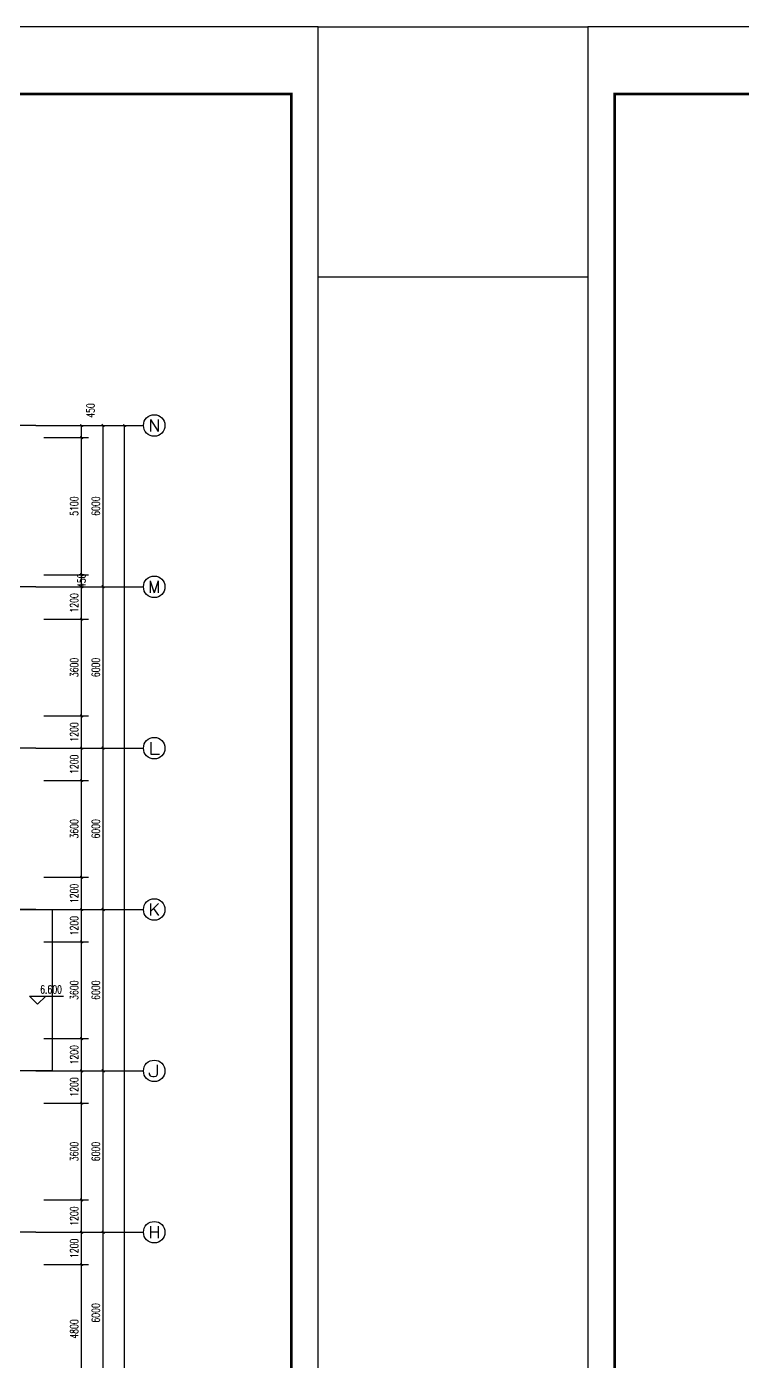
# Model space of a CAD drawing. Extents: x 683431 to 951238, y -788560 to -543702.
# Drawn here: x 801525 to 828146, y -664378 to -614750 of the extents above; entities that cross this region are included whole.
import ezdxf
from ezdxf.enums import TextEntityAlignment as Align

# ---------------------------------------------------------------- set-up
doc = ezdxf.new("R2010")
doc.units = 0
doc.header["$LTSCALE"] = 1000
doc.header["$MEASUREMENT"] = 0
doc.linetypes.add('DOTE', pattern=[2.42, 2, -0.2, 0.02, -0.2])
for name, color, linetype in [('AXIS', 3, 'Continuous'), ('AXIS_TEXT', 7, 'Continuous'), ('DIM_ELEV', 3, 'Continuous'), ('DOTE', 1, 'Continuous'), ('PUB_TEXT', 3, 'Continuous'), ('PUB_TITLE', 4, 'Continuous'), ('RAIL', 163, 'Continuous')]:
    doc.layers.add(name, color=color, linetype=linetype)
doc.styles.add('_TCH_AXIS', font='COMPLEX', dxfattribs={"bigfont": 'GBCBIG'})
doc.styles.add('_TCH_DIM', font='SIMPLEX', dxfattribs={"bigfont": 'GBCBIG'})
doc.styles.add('_TCH_DIM_T3', font='SIMPLEX', dxfattribs={"width": 0.705882, "bigfont": 'GBCBIG'})
doc.styles.add('COMPLEX', font='COMPLEX')
doc.dimstyles.new('_TCH_ARCH&&100', dxfattribs={"dimtxt": 297.5, "dimasz": 100, "dimexe": 250, "dimexo": 300, "dimgap": 126.25, "dimtad": 1, "dimdec": 0, "dimzin": 0, "dimdsep": 46, "dimtxsty": '_TCH_DIM_T3', "dimblk": 'ARCHTICK', "dimcen": 0.09, "dimazin": 2, "dimtfac": 1, "dimtdec": 0, "dimtix": 1, "dimtmove": 2, "dimatfit": 3, "dimfxl": 0, "dimtolj": 1, "dimtzin": 0, "dimarcsym": 0})

# ---------------------------------------------------------------- blocks, each defined once
blk = doc.blocks.new('_ArchTick')
at = {"color": 0, "linetype": 'ByBlock', "const_width": 0.4}
blk.add_lwpolyline([(-0.5, -0.5), (0.5, 0.5)], dxfattribs=at)
blk = doc.blocks.new('*D318')
at = {"layer": 'AXIS', "color": 0, "lineweight": -2}
for p, q in [((802169, -660778), (803819, -660778)), ((803569, -665578), (803569, -660778)), ((802169, -665578), (803819, -665578))]:
    blk.add_line(p, q, dxfattribs=at)
at = {"layer": 'Defpoints', "color": 0}
for p in [(801869, -660778), (803569, -660778), (801869, -665578)]:
    blk.add_point(p, dxfattribs=at)
at = {"layer": 'AXIS', "color": 0, "lineweight": -2, "xscale": 100, "yscale": 100, "zscale": 100}
for p, rotation in [((803569, -660778), 90), ((803569, -665578), 270)]:
    blk.add_blockref('_ArchTick', p, dxfattribs=dict(at, rotation=rotation))
at = {"layer": 'AXIS', "color": 0, "insert": (803294, -663178), "char_height": 297.5, "attachment_point": 5, "rotation": 90, "style": '_TCH_DIM_T3'}
blk.add_mtext('\\A1;4800', dxfattribs=at)
blk = doc.blocks.new('*D319')
at = {"layer": 'AXIS', "color": 0, "lineweight": -2}
for p, q in [((802169, -659578), (803819, -659578)), ((803569, -660778), (803569, -659578)), ((802169, -660778), (803819, -660778))]:
    blk.add_line(p, q, dxfattribs=at)
at = {"layer": 'Defpoints', "color": 0}
for p in [(801869, -659578), (803569, -659578), (801869, -660778)]:
    blk.add_point(p, dxfattribs=at)
at = {"layer": 'AXIS', "color": 0, "lineweight": -2, "xscale": 100, "yscale": 100, "zscale": 100}
for p, rotation in [((803569, -659578), 90), ((803569, -660778), 270)]:
    blk.add_blockref('_ArchTick', p, dxfattribs=dict(at, rotation=rotation))
at = {"layer": 'AXIS', "color": 0, "insert": (803294, -660178), "char_height": 297.5, "attachment_point": 5, "rotation": 90, "style": '_TCH_DIM_T3'}
blk.add_mtext('\\A1;1200', dxfattribs=at)
blk = doc.blocks.new('*D320')
at = {"layer": 'AXIS', "color": 0, "lineweight": -2}
for p, q in [((802169, -658378), (803819, -658378)), ((803569, -659578), (803569, -658378)), ((802169, -659578), (803819, -659578))]:
    blk.add_line(p, q, dxfattribs=at)
at = {"layer": 'Defpoints', "color": 0}
for p in [(801869, -658378), (803569, -658378), (801869, -659578)]:
    blk.add_point(p, dxfattribs=at)
at = {"layer": 'AXIS', "color": 0, "lineweight": -2, "xscale": 100, "yscale": 100, "zscale": 100}
for p, rotation in [((803569, -658378), 90), ((803569, -659578), 270)]:
    blk.add_blockref('_ArchTick', p, dxfattribs=dict(at, rotation=rotation))
at = {"layer": 'AXIS', "color": 0, "insert": (803294, -658978), "char_height": 297.5, "attachment_point": 5, "rotation": 90, "style": '_TCH_DIM_T3'}
blk.add_mtext('\\A1;1200', dxfattribs=at)
blk = doc.blocks.new('*D321')
at = {"layer": 'AXIS', "color": 0, "lineweight": -2}
for p, q in [((802169, -654778), (803819, -654778)), ((803569, -658378), (803569, -654778)), ((802169, -658378), (803819, -658378))]:
    blk.add_line(p, q, dxfattribs=at)
at = {"layer": 'Defpoints', "color": 0}
for p in [(801869, -654778), (803569, -654778), (801869, -658378)]:
    blk.add_point(p, dxfattribs=at)
at = {"layer": 'AXIS', "color": 0, "lineweight": -2, "xscale": 100, "yscale": 100, "zscale": 100}
for p, rotation in [((803569, -654778), 90), ((803569, -658378), 270)]:
    blk.add_blockref('_ArchTick', p, dxfattribs=dict(at, rotation=rotation))
at = {"layer": 'AXIS', "color": 0, "insert": (803294, -656578), "char_height": 297.5, "attachment_point": 5, "rotation": 90, "style": '_TCH_DIM_T3'}
blk.add_mtext('\\A1;3600', dxfattribs=at)
blk = doc.blocks.new('*D322')
at = {"layer": 'AXIS', "color": 0, "lineweight": -2}
for p, q in [((802169, -653578), (803819, -653578)), ((803569, -654778), (803569, -653578)), ((802169, -654778), (803819, -654778))]:
    blk.add_line(p, q, dxfattribs=at)
at = {"layer": 'Defpoints', "color": 0}
for p in [(801869, -653578), (803569, -653578), (801869, -654778)]:
    blk.add_point(p, dxfattribs=at)
at = {"layer": 'AXIS', "color": 0, "lineweight": -2, "xscale": 100, "yscale": 100, "zscale": 100}
for p, rotation in [((803569, -653578), 90), ((803569, -654778), 270)]:
    blk.add_blockref('_ArchTick', p, dxfattribs=dict(at, rotation=rotation))
at = {"layer": 'AXIS', "color": 0, "insert": (803294, -654178), "char_height": 297.5, "attachment_point": 5, "rotation": 90, "style": '_TCH_DIM_T3'}
blk.add_mtext('\\A1;1200', dxfattribs=at)
blk = doc.blocks.new('*D323')
at = {"layer": 'AXIS', "color": 0, "lineweight": -2}
for p, q in [((802169, -652378), (803819, -652378)), ((803569, -653578), (803569, -652378)), ((802169, -653578), (803819, -653578))]:
    blk.add_line(p, q, dxfattribs=at)
at = {"layer": 'Defpoints', "color": 0}
for p in [(801869, -652378), (803569, -652378), (801869, -653578)]:
    blk.add_point(p, dxfattribs=at)
at = {"layer": 'AXIS', "color": 0, "lineweight": -2, "xscale": 100, "yscale": 100, "zscale": 100}
for p, rotation in [((803569, -652378), 90), ((803569, -653578), 270)]:
    blk.add_blockref('_ArchTick', p, dxfattribs=dict(at, rotation=rotation))
at = {"layer": 'AXIS', "color": 0, "insert": (803294, -652978), "char_height": 297.5, "attachment_point": 5, "rotation": 90, "style": '_TCH_DIM_T3'}
blk.add_mtext('\\A1;1200', dxfattribs=at)
blk = doc.blocks.new('*D324')
at = {"layer": 'AXIS', "color": 0, "lineweight": -2}
for p, q in [((802169, -648778), (803819, -648778)), ((803569, -652378), (803569, -648778)), ((802169, -652378), (803819, -652378))]:
    blk.add_line(p, q, dxfattribs=at)
at = {"layer": 'Defpoints', "color": 0}
for p in [(801869, -648778), (803569, -648778), (801869, -652378)]:
    blk.add_point(p, dxfattribs=at)
at = {"layer": 'AXIS', "color": 0, "lineweight": -2, "xscale": 100, "yscale": 100, "zscale": 100}
for p, rotation in [((803569, -648778), 90), ((803569, -652378), 270)]:
    blk.add_blockref('_ArchTick', p, dxfattribs=dict(at, rotation=rotation))
at = {"layer": 'AXIS', "color": 0, "insert": (803294, -650578), "char_height": 297.5, "attachment_point": 5, "rotation": 90, "style": '_TCH_DIM_T3'}
blk.add_mtext('\\A1;3600', dxfattribs=at)
blk = doc.blocks.new('*D325')
at = {"layer": 'AXIS', "color": 0, "lineweight": -2}
for p, q in [((802169, -647578), (803819, -647578)), ((803569, -648778), (803569, -647578)), ((802169, -648778), (803819, -648778))]:
    blk.add_line(p, q, dxfattribs=at)
at = {"layer": 'Defpoints', "color": 0}
for p in [(801869, -647578), (803569, -647578), (801869, -648778)]:
    blk.add_point(p, dxfattribs=at)
at = {"layer": 'AXIS', "color": 0, "lineweight": -2, "xscale": 100, "yscale": 100, "zscale": 100}
for p, rotation in [((803569, -647578), 90), ((803569, -648778), 270)]:
    blk.add_blockref('_ArchTick', p, dxfattribs=dict(at, rotation=rotation))
at = {"layer": 'AXIS', "color": 0, "insert": (803294, -648178), "char_height": 297.5, "attachment_point": 5, "rotation": 90, "style": '_TCH_DIM_T3'}
blk.add_mtext('\\A1;1200', dxfattribs=at)
blk = doc.blocks.new('*D326')
at = {"layer": 'AXIS', "color": 0, "lineweight": -2}
for p, q in [((802169, -646378), (803819, -646378)), ((803569, -647578), (803569, -646378)), ((802169, -647578), (803819, -647578))]:
    blk.add_line(p, q, dxfattribs=at)
at = {"layer": 'Defpoints', "color": 0}
for p in [(801869, -646378), (803569, -646378), (801869, -647578)]:
    blk.add_point(p, dxfattribs=at)
at = {"layer": 'AXIS', "color": 0, "lineweight": -2, "xscale": 100, "yscale": 100, "zscale": 100}
for p, rotation in [((803569, -646378), 90), ((803569, -647578), 270)]:
    blk.add_blockref('_ArchTick', p, dxfattribs=dict(at, rotation=rotation))
at = {"layer": 'AXIS', "color": 0, "insert": (803294, -646978), "char_height": 297.5, "attachment_point": 5, "rotation": 90, "style": '_TCH_DIM_T3'}
blk.add_mtext('\\A1;1200', dxfattribs=at)
blk = doc.blocks.new('*D327')
at = {"layer": 'AXIS', "color": 0, "lineweight": -2}
for p, q in [((802169, -642778), (803819, -642778)), ((803569, -646378), (803569, -642778)), ((802169, -646378), (803819, -646378))]:
    blk.add_line(p, q, dxfattribs=at)
at = {"layer": 'Defpoints', "color": 0}
for p in [(801869, -642778), (803569, -642778), (801869, -646378)]:
    blk.add_point(p, dxfattribs=at)
at = {"layer": 'AXIS', "color": 0, "lineweight": -2, "xscale": 100, "yscale": 100, "zscale": 100}
for p, rotation in [((803569, -642778), 90), ((803569, -646378), 270)]:
    blk.add_blockref('_ArchTick', p, dxfattribs=dict(at, rotation=rotation))
at = {"layer": 'AXIS', "color": 0, "insert": (803294, -644578), "char_height": 297.5, "attachment_point": 5, "rotation": 90, "style": '_TCH_DIM_T3'}
blk.add_mtext('\\A1;3600', dxfattribs=at)
blk = doc.blocks.new('*D328')
at = {"layer": 'AXIS', "color": 0, "lineweight": -2}
for p, q in [((802169, -641578), (803819, -641578)), ((803569, -642778), (803569, -641578)), ((802169, -642778), (803819, -642778))]:
    blk.add_line(p, q, dxfattribs=at)
at = {"layer": 'Defpoints', "color": 0}
for p in [(801869, -641578), (803569, -641578), (801869, -642778)]:
    blk.add_point(p, dxfattribs=at)
at = {"layer": 'AXIS', "color": 0, "lineweight": -2, "xscale": 100, "yscale": 100, "zscale": 100}
for p, rotation in [((803569, -641578), 90), ((803569, -642778), 270)]:
    blk.add_blockref('_ArchTick', p, dxfattribs=dict(at, rotation=rotation))
at = {"layer": 'AXIS', "color": 0, "insert": (803294, -642178), "char_height": 297.5, "attachment_point": 5, "rotation": 90, "style": '_TCH_DIM_T3'}
blk.add_mtext('\\A1;1200', dxfattribs=at)
blk = doc.blocks.new('*D329')
at = {"layer": 'AXIS', "color": 0, "lineweight": -2}
for p, q in [((802169, -640378), (803819, -640378)), ((803569, -641578), (803569, -640378)), ((802169, -641578), (803819, -641578))]:
    blk.add_line(p, q, dxfattribs=at)
at = {"layer": 'Defpoints', "color": 0}
for p in [(801869, -640378), (803569, -640378), (801869, -641578)]:
    blk.add_point(p, dxfattribs=at)
at = {"layer": 'AXIS', "color": 0, "lineweight": -2, "xscale": 100, "yscale": 100, "zscale": 100}
for p, rotation in [((803569, -640378), 90), ((803569, -641578), 270)]:
    blk.add_blockref('_ArchTick', p, dxfattribs=dict(at, rotation=rotation))
at = {"layer": 'AXIS', "color": 0, "insert": (803294, -640978), "char_height": 297.5, "attachment_point": 5, "rotation": 90, "style": '_TCH_DIM_T3'}
blk.add_mtext('\\A1;1200', dxfattribs=at)
blk = doc.blocks.new('*D330')
at = {"layer": 'AXIS', "color": 0, "lineweight": -2}
for p, q in [((802169, -636778), (803819, -636778)), ((803569, -640378), (803569, -636778)), ((802169, -640378), (803819, -640378))]:
    blk.add_line(p, q, dxfattribs=at)
at = {"layer": 'Defpoints', "color": 0}
for p in [(801869, -636778), (803569, -636778), (801869, -640378)]:
    blk.add_point(p, dxfattribs=at)
at = {"layer": 'AXIS', "color": 0, "lineweight": -2, "xscale": 100, "yscale": 100, "zscale": 100}
for p, rotation in [((803569, -636778), 90), ((803569, -640378), 270)]:
    blk.add_blockref('_ArchTick', p, dxfattribs=dict(at, rotation=rotation))
at = {"layer": 'AXIS', "color": 0, "insert": (803294, -638578), "char_height": 297.5, "attachment_point": 5, "rotation": 90, "style": '_TCH_DIM_T3'}
blk.add_mtext('\\A1;3600', dxfattribs=at)
blk = doc.blocks.new('*D331')
at = {"layer": 'AXIS', "color": 0, "lineweight": -2}
for p, q in [((802169, -635578), (803819, -635578)), ((803569, -636778), (803569, -635578)), ((802169, -636778), (803819, -636778))]:
    blk.add_line(p, q, dxfattribs=at)
at = {"layer": 'Defpoints', "color": 0}
for p in [(801869, -635578), (803569, -635578), (801869, -636778)]:
    blk.add_point(p, dxfattribs=at)
at = {"layer": 'AXIS', "color": 0, "lineweight": -2, "xscale": 100, "yscale": 100, "zscale": 100}
for p, rotation in [((803569, -635578), 90), ((803569, -636778), 270)]:
    blk.add_blockref('_ArchTick', p, dxfattribs=dict(at, rotation=rotation))
at = {"layer": 'AXIS', "color": 0, "insert": (803294, -636178), "char_height": 297.5, "attachment_point": 5, "rotation": 90, "style": '_TCH_DIM_T3'}
blk.add_mtext('\\A1;1200', dxfattribs=at)
blk = doc.blocks.new('*D332')
at = {"layer": 'AXIS', "color": 0, "lineweight": -2}
for p, q in [((802169, -635128), (803819, -635128)), ((803569, -635578), (803569, -635128)), ((802169, -635578), (803819, -635578))]:
    blk.add_line(p, q, dxfattribs=at)
at = {"layer": 'Defpoints', "color": 0}
for p in [(801869, -635128), (803569, -635128), (801869, -635578)]:
    blk.add_point(p, dxfattribs=at)
at = {"layer": 'AXIS', "color": 0, "lineweight": -2, "xscale": 100, "yscale": 100, "zscale": 100}
for p, rotation in [((803569, -635128), 90), ((803569, -635578), 270)]:
    blk.add_blockref('_ArchTick', p, dxfattribs=dict(at, rotation=rotation))
at = {"layer": 'AXIS', "color": 0, "insert": (803567, -635353), "char_height": 297.5, "attachment_point": 5, "rotation": 90, "style": '_TCH_DIM_T3'}
blk.add_mtext('\\A1;450', dxfattribs=at)
blk = doc.blocks.new('*D333')
at = {"layer": 'AXIS', "color": 0, "lineweight": -2}
for p, q in [((802169, -630028), (803819, -630028)), ((803569, -635128), (803569, -630028)), ((802169, -635128), (803819, -635128))]:
    blk.add_line(p, q, dxfattribs=at)
at = {"layer": 'Defpoints', "color": 0}
for p in [(801869, -630028), (803569, -630028), (801869, -635128)]:
    blk.add_point(p, dxfattribs=at)
at = {"layer": 'AXIS', "color": 0, "lineweight": -2, "xscale": 100, "yscale": 100, "zscale": 100}
for p, rotation in [((803569, -630028), 90), ((803569, -635128), 270)]:
    blk.add_blockref('_ArchTick', p, dxfattribs=dict(at, rotation=rotation))
at = {"layer": 'AXIS', "color": 0, "insert": (803294, -632578), "char_height": 297.5, "attachment_point": 5, "rotation": 90, "style": '_TCH_DIM_T3'}
blk.add_mtext('\\A1;5100', dxfattribs=at)
blk = doc.blocks.new('*D334')
at = {"layer": 'AXIS', "color": 0, "lineweight": -2}
for p, q in [((802169, -629578), (803819, -629578)), ((803569, -630028), (803569, -629578)), ((802169, -630028), (803819, -630028))]:
    blk.add_line(p, q, dxfattribs=at)
at = {"layer": 'Defpoints', "color": 0}
for p in [(801869, -629578), (803569, -629578), (801869, -630028)]:
    blk.add_point(p, dxfattribs=at)
at = {"layer": 'AXIS', "color": 0, "lineweight": -2, "xscale": 100, "yscale": 100, "zscale": 100}
for p, rotation in [((803569, -629578), 90), ((803569, -630028), 270)]:
    blk.add_blockref('_ArchTick', p, dxfattribs=dict(at, rotation=rotation))
at = {"layer": 'AXIS', "color": 0, "insert": (803901, -629023), "char_height": 297.5, "attachment_point": 5, "rotation": 90, "style": '_TCH_DIM_T3'}
blk.add_mtext('\\A1;450', dxfattribs=at)
blk = doc.blocks.new('*D381')
at = {"layer": 'AXIS', "color": 0, "lineweight": -2}
for p, q in [((802169, -659578), (804619, -659578)), ((804369, -665578), (804369, -659578)), ((802169, -665578), (804619, -665578))]:
    blk.add_line(p, q, dxfattribs=at)
at = {"layer": 'Defpoints', "color": 0}
for p in [(801869, -659578), (804369, -659578), (801869, -665578)]:
    blk.add_point(p, dxfattribs=at)
at = {"layer": 'AXIS', "color": 0, "lineweight": -2, "xscale": 100, "yscale": 100, "zscale": 100}
for p, rotation in [((804369, -659578), 90), ((804369, -665578), 270)]:
    blk.add_blockref('_ArchTick', p, dxfattribs=dict(at, rotation=rotation))
at = {"layer": 'AXIS', "color": 0, "insert": (804094, -662578), "char_height": 297.5, "attachment_point": 5, "rotation": 90, "style": '_TCH_DIM_T3'}
blk.add_mtext('\\A1;6000', dxfattribs=at)
blk = doc.blocks.new('*D382')
at = {"layer": 'AXIS', "color": 0, "lineweight": -2}
for p, q in [((802169, -653578), (804619, -653578)), ((804369, -659578), (804369, -653578)), ((802169, -659578), (804619, -659578))]:
    blk.add_line(p, q, dxfattribs=at)
at = {"layer": 'Defpoints', "color": 0}
for p in [(801869, -653578), (804369, -653578), (801869, -659578)]:
    blk.add_point(p, dxfattribs=at)
at = {"layer": 'AXIS', "color": 0, "lineweight": -2, "xscale": 100, "yscale": 100, "zscale": 100}
for p, rotation in [((804369, -653578), 90), ((804369, -659578), 270)]:
    blk.add_blockref('_ArchTick', p, dxfattribs=dict(at, rotation=rotation))
at = {"layer": 'AXIS', "color": 0, "insert": (804094, -656578), "char_height": 297.5, "attachment_point": 5, "rotation": 90, "style": '_TCH_DIM_T3'}
blk.add_mtext('\\A1;6000', dxfattribs=at)
blk = doc.blocks.new('*D383')
at = {"layer": 'AXIS', "color": 0, "lineweight": -2}
for p, q in [((802169, -647578), (804619, -647578)), ((804369, -653578), (804369, -647578)), ((802169, -653578), (804619, -653578))]:
    blk.add_line(p, q, dxfattribs=at)
at = {"layer": 'Defpoints', "color": 0}
for p in [(801869, -647578), (804369, -647578), (801869, -653578)]:
    blk.add_point(p, dxfattribs=at)
at = {"layer": 'AXIS', "color": 0, "lineweight": -2, "xscale": 100, "yscale": 100, "zscale": 100}
for p, rotation in [((804369, -647578), 90), ((804369, -653578), 270)]:
    blk.add_blockref('_ArchTick', p, dxfattribs=dict(at, rotation=rotation))
at = {"layer": 'AXIS', "color": 0, "insert": (804094, -650578), "char_height": 297.5, "attachment_point": 5, "rotation": 90, "style": '_TCH_DIM_T3'}
blk.add_mtext('\\A1;6000', dxfattribs=at)
blk = doc.blocks.new('*D384')
at = {"layer": 'AXIS', "color": 0, "lineweight": -2}
for p, q in [((802169, -641578), (804619, -641578)), ((804369, -647578), (804369, -641578)), ((802169, -647578), (804619, -647578))]:
    blk.add_line(p, q, dxfattribs=at)
at = {"layer": 'Defpoints', "color": 0}
for p in [(801869, -641578), (804369, -641578), (801869, -647578)]:
    blk.add_point(p, dxfattribs=at)
at = {"layer": 'AXIS', "color": 0, "lineweight": -2, "xscale": 100, "yscale": 100, "zscale": 100}
for p, rotation in [((804369, -641578), 90), ((804369, -647578), 270)]:
    blk.add_blockref('_ArchTick', p, dxfattribs=dict(at, rotation=rotation))
at = {"layer": 'AXIS', "color": 0, "insert": (804094, -644578), "char_height": 297.5, "attachment_point": 5, "rotation": 90, "style": '_TCH_DIM_T3'}
blk.add_mtext('\\A1;6000', dxfattribs=at)
blk = doc.blocks.new('*D385')
at = {"layer": 'AXIS', "color": 0, "lineweight": -2}
for p, q in [((802169, -635578), (804619, -635578)), ((804369, -641578), (804369, -635578)), ((802169, -641578), (804619, -641578))]:
    blk.add_line(p, q, dxfattribs=at)
at = {"layer": 'Defpoints', "color": 0}
for p in [(801869, -635578), (804369, -635578), (801869, -641578)]:
    blk.add_point(p, dxfattribs=at)
at = {"layer": 'AXIS', "color": 0, "lineweight": -2, "xscale": 100, "yscale": 100, "zscale": 100}
for p, rotation in [((804369, -635578), 90), ((804369, -641578), 270)]:
    blk.add_blockref('_ArchTick', p, dxfattribs=dict(at, rotation=rotation))
at = {"layer": 'AXIS', "color": 0, "insert": (804094, -638578), "char_height": 297.5, "attachment_point": 5, "rotation": 90, "style": '_TCH_DIM_T3'}
blk.add_mtext('\\A1;6000', dxfattribs=at)
blk = doc.blocks.new('*D386')
at = {"layer": 'AXIS', "color": 0, "lineweight": -2}
for p, q in [((802169, -629578), (804619, -629578)), ((804369, -635578), (804369, -629578)), ((802169, -635578), (804619, -635578))]:
    blk.add_line(p, q, dxfattribs=at)
at = {"layer": 'Defpoints', "color": 0}
for p in [(801869, -629578), (804369, -629578), (801869, -635578)]:
    blk.add_point(p, dxfattribs=at)
at = {"layer": 'AXIS', "color": 0, "lineweight": -2, "xscale": 100, "yscale": 100, "zscale": 100}
for p, rotation in [((804369, -629578), 90), ((804369, -635578), 270)]:
    blk.add_blockref('_ArchTick', p, dxfattribs=dict(at, rotation=rotation))
at = {"layer": 'AXIS', "color": 0, "insert": (804094, -632578), "char_height": 297.5, "attachment_point": 5, "rotation": 90, "style": '_TCH_DIM_T3'}
blk.add_mtext('\\A1;6000', dxfattribs=at)
blk = doc.blocks.new('*D387')
at = {"layer": 'AXIS', "color": 0, "lineweight": -2}
for p, q in [((802169, -629578), (805419, -629578)), ((805169, -701578), (805169, -629578)), ((802169, -701578), (805419, -701578))]:
    blk.add_line(p, q, dxfattribs=at)
at = {"layer": 'Defpoints', "color": 0}
for p in [(801869, -629578), (805169, -629578), (801869, -701578)]:
    blk.add_point(p, dxfattribs=at)
at = {"layer": 'AXIS', "color": 0, "lineweight": -2, "xscale": 100, "yscale": 100, "zscale": 100}
for p, rotation in [((805169, -629578), 90), ((805169, -701578), 270)]:
    blk.add_blockref('_ArchTick', p, dxfattribs=dict(at, rotation=rotation))
at = {"layer": 'AXIS', "color": 0, "insert": (804894, -665578), "char_height": 297.5, "attachment_point": 5, "rotation": 90, "style": '_TCH_DIM_T3'}
blk.add_mtext('\\A1;72000', dxfattribs=at)
blk = doc.blocks.new('_AXISO')
blk.add_circle((0, 0), 0.5)
at = {"layer": 'AXIS_TEXT', "style": 'COMPLEX', "width": 1.041667}
blk.add_attdef('A', text='', height=0.56, dxfattribs=at).set_placement((-0.25, -0.28), (0.25, -0.28), align=Align.FIT)

msp = doc.modelspace()

# ---------------------------------------------------------------- linework, layer by layer
at = {"layer": 'AXIS'}
for p, q in [((801868.7, -629578.1), (805868.7, -629578.1)), ((801868.7, -635578.1), (805868.7, -635578.1)), ((801868.7, -641578.1), (805868.7, -641578.1)), ((801868.7, -647578.1), (805868.7, -647578.1)), ((801868.7, -653578.1), (805868.7, -653578.1)), ((801868.7, -659578.1), (805868.7, -659578.1))]:
    msp.add_line(p, q, dxfattribs=at)
at = {"layer": 'DIM_ELEV'}
for p, q in [((801931.4, -651102.8), (801631.4, -650802.8)), ((801631.4, -650802.8), (802897.4, -650802.8)), ((801931.4, -651102.8), (802231.4, -650802.8))]:
    msp.add_line(p, q, dxfattribs=at)
at = {"layer": 'DOTE', "linetype": 'DOTE'}
for p, q in [((801868.7, -629578.1), (763118.7, -629578.1)), ((801868.7, -635578.1), (763118.7, -635578.1)), ((801868.7, -641578.1), (763118.7, -641578.1)), ((801868.7, -647578.1), (763118.7, -647578.1)), ((801868.7, -653578.1), (763118.7, -653578.1)), ((801868.7, -659578.1), (763118.7, -659578.1))]:
    msp.add_line(p, q, dxfattribs=at)
at = {"layer": 'PUB_TITLE'}
for points in [[(752966.6, -719849.5), (812366.6, -719849.5), (812366.6, -614749.5), (752966.6, -614749.5)], [(822402.4, -719849.5), (881802.4, -719849.5), (881802.4, -614749.5), (822402.4, -614749.5)]]:
    msp.add_lwpolyline(points, close=True, dxfattribs=at)
at = {"layer": 'PUB_TITLE', "const_width": 100}
for points in [[(753966.6, -718849.5), (811366.6, -718849.5), (811366.6, -617249.5), (753966.6, -617249.5)], [(823402.4, -718849.5), (880802.4, -718849.5), (880802.4, -617249.5), (823402.4, -617249.5)]]:
    msp.add_lwpolyline(points, close=True, dxfattribs=at)
at = {"layer": 'RAIL', "ltscale": 0.5}
for points in [[(812366.6, -614749.5), (822402.4, -614749.5), (822402.4, -624060.5), (812366.6, -624060.5)], [(800968.7, -653578.1), (800968.7, -647578.1), (802468.7, -647578.1), (802468.7, -653578.1)]]:
    msp.add_lwpolyline(points, close=True, dxfattribs=at)

# ---------------------------------------------------------------- block references
at = {"layer": 'AXIS'}
ref = msp.add_blockref('_AXISO', (806268.7, -629578.1), dxfattribs=dict(at, xscale=800, yscale=800, zscale=800))
ref.add_attrib('A', 'N', dxfattribs={"layer": 'AXIS_TEXT', "ltscale": 0.5, "height": 452.5, "style": '_TCH_AXIS', "width": 1.105263}).set_placement((806042.4, -629804.4), (806495, -629804.4), align=Align.FIT)
ref = msp.add_blockref('_AXISO', (806268.7, -635578.1), dxfattribs=dict(at, xscale=800, yscale=800, zscale=800))
ref.add_attrib('A', 'M', dxfattribs={"layer": 'AXIS_TEXT', "ltscale": 0.5, "height": 452.5, "style": '_TCH_AXIS'}).set_placement((806042.4, -635804.4), (806495, -635804.4), align=Align.FIT)
ref = msp.add_blockref('_AXISO', (806268.7, -641578.1), dxfattribs=dict(at, xscale=800, yscale=800, zscale=800))
ref.add_attrib('A', 'L', dxfattribs={"layer": 'AXIS_TEXT', "ltscale": 0.5, "height": 452.5, "style": '_TCH_AXIS', "width": 1.4}).set_placement((806042.4, -641804.4), (806495, -641804.4), align=Align.FIT)
ref = msp.add_blockref('_AXISO', (806268.7, -647578.1), dxfattribs=dict(at, xscale=800, yscale=800, zscale=800))
ref.add_attrib('A', 'K', dxfattribs={"layer": 'AXIS_TEXT', "ltscale": 0.5, "height": 452.5, "style": '_TCH_AXIS', "width": 1.105263}).set_placement((806042.4, -647804.4), (806495, -647804.4), align=Align.FIT)
ref = msp.add_blockref('_AXISO', (806268.7, -653578.1), dxfattribs=dict(at, xscale=800, yscale=800, zscale=800))
ref.add_attrib('A', 'J', dxfattribs={"layer": 'AXIS_TEXT', "ltscale": 0.5, "height": 452.5, "style": '_TCH_AXIS', "width": 1.909091}).set_placement((806042.4, -653804.4), (806495, -653804.4), align=Align.FIT)
ref = msp.add_blockref('_AXISO', (806268.7, -659578.1), dxfattribs=dict(at, xscale=800, yscale=800, zscale=800))
ref.add_attrib('A', 'H', dxfattribs={"layer": 'AXIS_TEXT', "ltscale": 0.5, "height": 452.5, "style": '_TCH_AXIS', "width": 1.05}).set_placement((806042.4, -659804.4), (806495, -659804.4), align=Align.FIT)

# ---------------------------------------------------------------- texts
at = {"layer": 'PUB_TEXT', "style": '_TCH_DIM', "width": 0.705882}
msp.add_text('6.600', height=297.5, dxfattribs=at).set_placement((802027.4, -650697.8))

# ---------------------------------------------------------------- dimensions: what is measured, and where the dimension line sits
at = {"layer": 'AXIS'}
for base, p1, p2, picture, middle in [((803568.7, -629578.1), (801868.7, -630028.1), (801868.7, -629578.1), '*D334', (803901.2, -629023.1)), ((803568.7, -635128.1), (801868.7, -635578.1), (801868.7, -635128.1), '*D332', (803567.4, -635353.1))]:
    dim = msp.add_linear_dim(base=base, p1=p1, p2=p2, angle=90, dimstyle='_TCH_ARCH&&100', dxfattribs=at)
    dim.commit()
    dim.dimension.update_dxf_attribs({"geometry": picture, "text_midpoint": middle, "dimtype": 161})
for p1, p2, distance, picture, middle in [((801868.7, -635578.1), (801868.7, -629578.1), -2500, '*D386', (804093.7, -632578.1)), ((801868.7, -701578.1), (801868.7, -629578.1), -3300, '*D387', (804893.7, -665578.1)), ((801868.7, -635128.1), (801868.7, -630028.1), -1700, '*D333', (803293.7, -632578.1)), ((801868.7, -636778.1), (801868.7, -635578.1), -1700, '*D331', (803293.7, -636178.1)), ((801868.7, -641578.1), (801868.7, -635578.1), -2500, '*D385', (804093.7, -638578.1)), ((801868.7, -640378.1), (801868.7, -636778.1), -1700, '*D330', (803293.7, -638578.1)), ((801868.7, -641578.1), (801868.7, -640378.1), -1700, '*D329', (803293.7, -640978.1)), ((801868.7, -642778.1), (801868.7, -641578.1), -1700, '*D328', (803293.7, -642178.1)), ((801868.7, -647578.1), (801868.7, -641578.1), -2500, '*D384', (804093.7, -644578.1)), ((801868.7, -646378.1), (801868.7, -642778.1), -1700, '*D327', (803293.7, -644578.1)), ((801868.7, -647578.1), (801868.7, -646378.1), -1700, '*D326', (803293.7, -646978.1)), ((801868.7, -648778.1), (801868.7, -647578.1), -1700, '*D325', (803293.7, -648178.1)), ((801868.7, -653578.1), (801868.7, -647578.1), -2500, '*D383', (804093.7, -650578.1)), ((801868.7, -652378.1), (801868.7, -648778.1), -1700, '*D324', (803293.7, -650578.1)), ((801868.7, -653578.1), (801868.7, -652378.1), -1700, '*D323', (803293.7, -652978.1)), ((801868.7, -654778.1), (801868.7, -653578.1), -1700, '*D322', (803293.7, -654178.1)), ((801868.7, -659578.1), (801868.7, -653578.1), -2500, '*D382', (804093.7, -656578.1)), ((801868.7, -658378.1), (801868.7, -654778.1), -1700, '*D321', (803293.7, -656578.1)), ((801868.7, -659578.1), (801868.7, -658378.1), -1700, '*D320', (803293.7, -658978.1)), ((801868.7, -660778.1), (801868.7, -659578.1), -1700, '*D319', (803293.7, -660178.1)), ((801868.7, -665578.1), (801868.7, -659578.1), -2500, '*D381', (804093.7, -662578.1)), ((801868.7, -665578.1), (801868.7, -660778.1), -1700, '*D318', (803293.7, -663178.1))]:
    dim = msp.add_aligned_dim(p1=p1, p2=p2, distance=distance, dimstyle='_TCH_ARCH&&100', dxfattribs=at)
    dim.commit()
    dim.dimension.update_dxf_attribs({"geometry": picture, "text_midpoint": middle})

doc.saveas('drawing.dxf')
